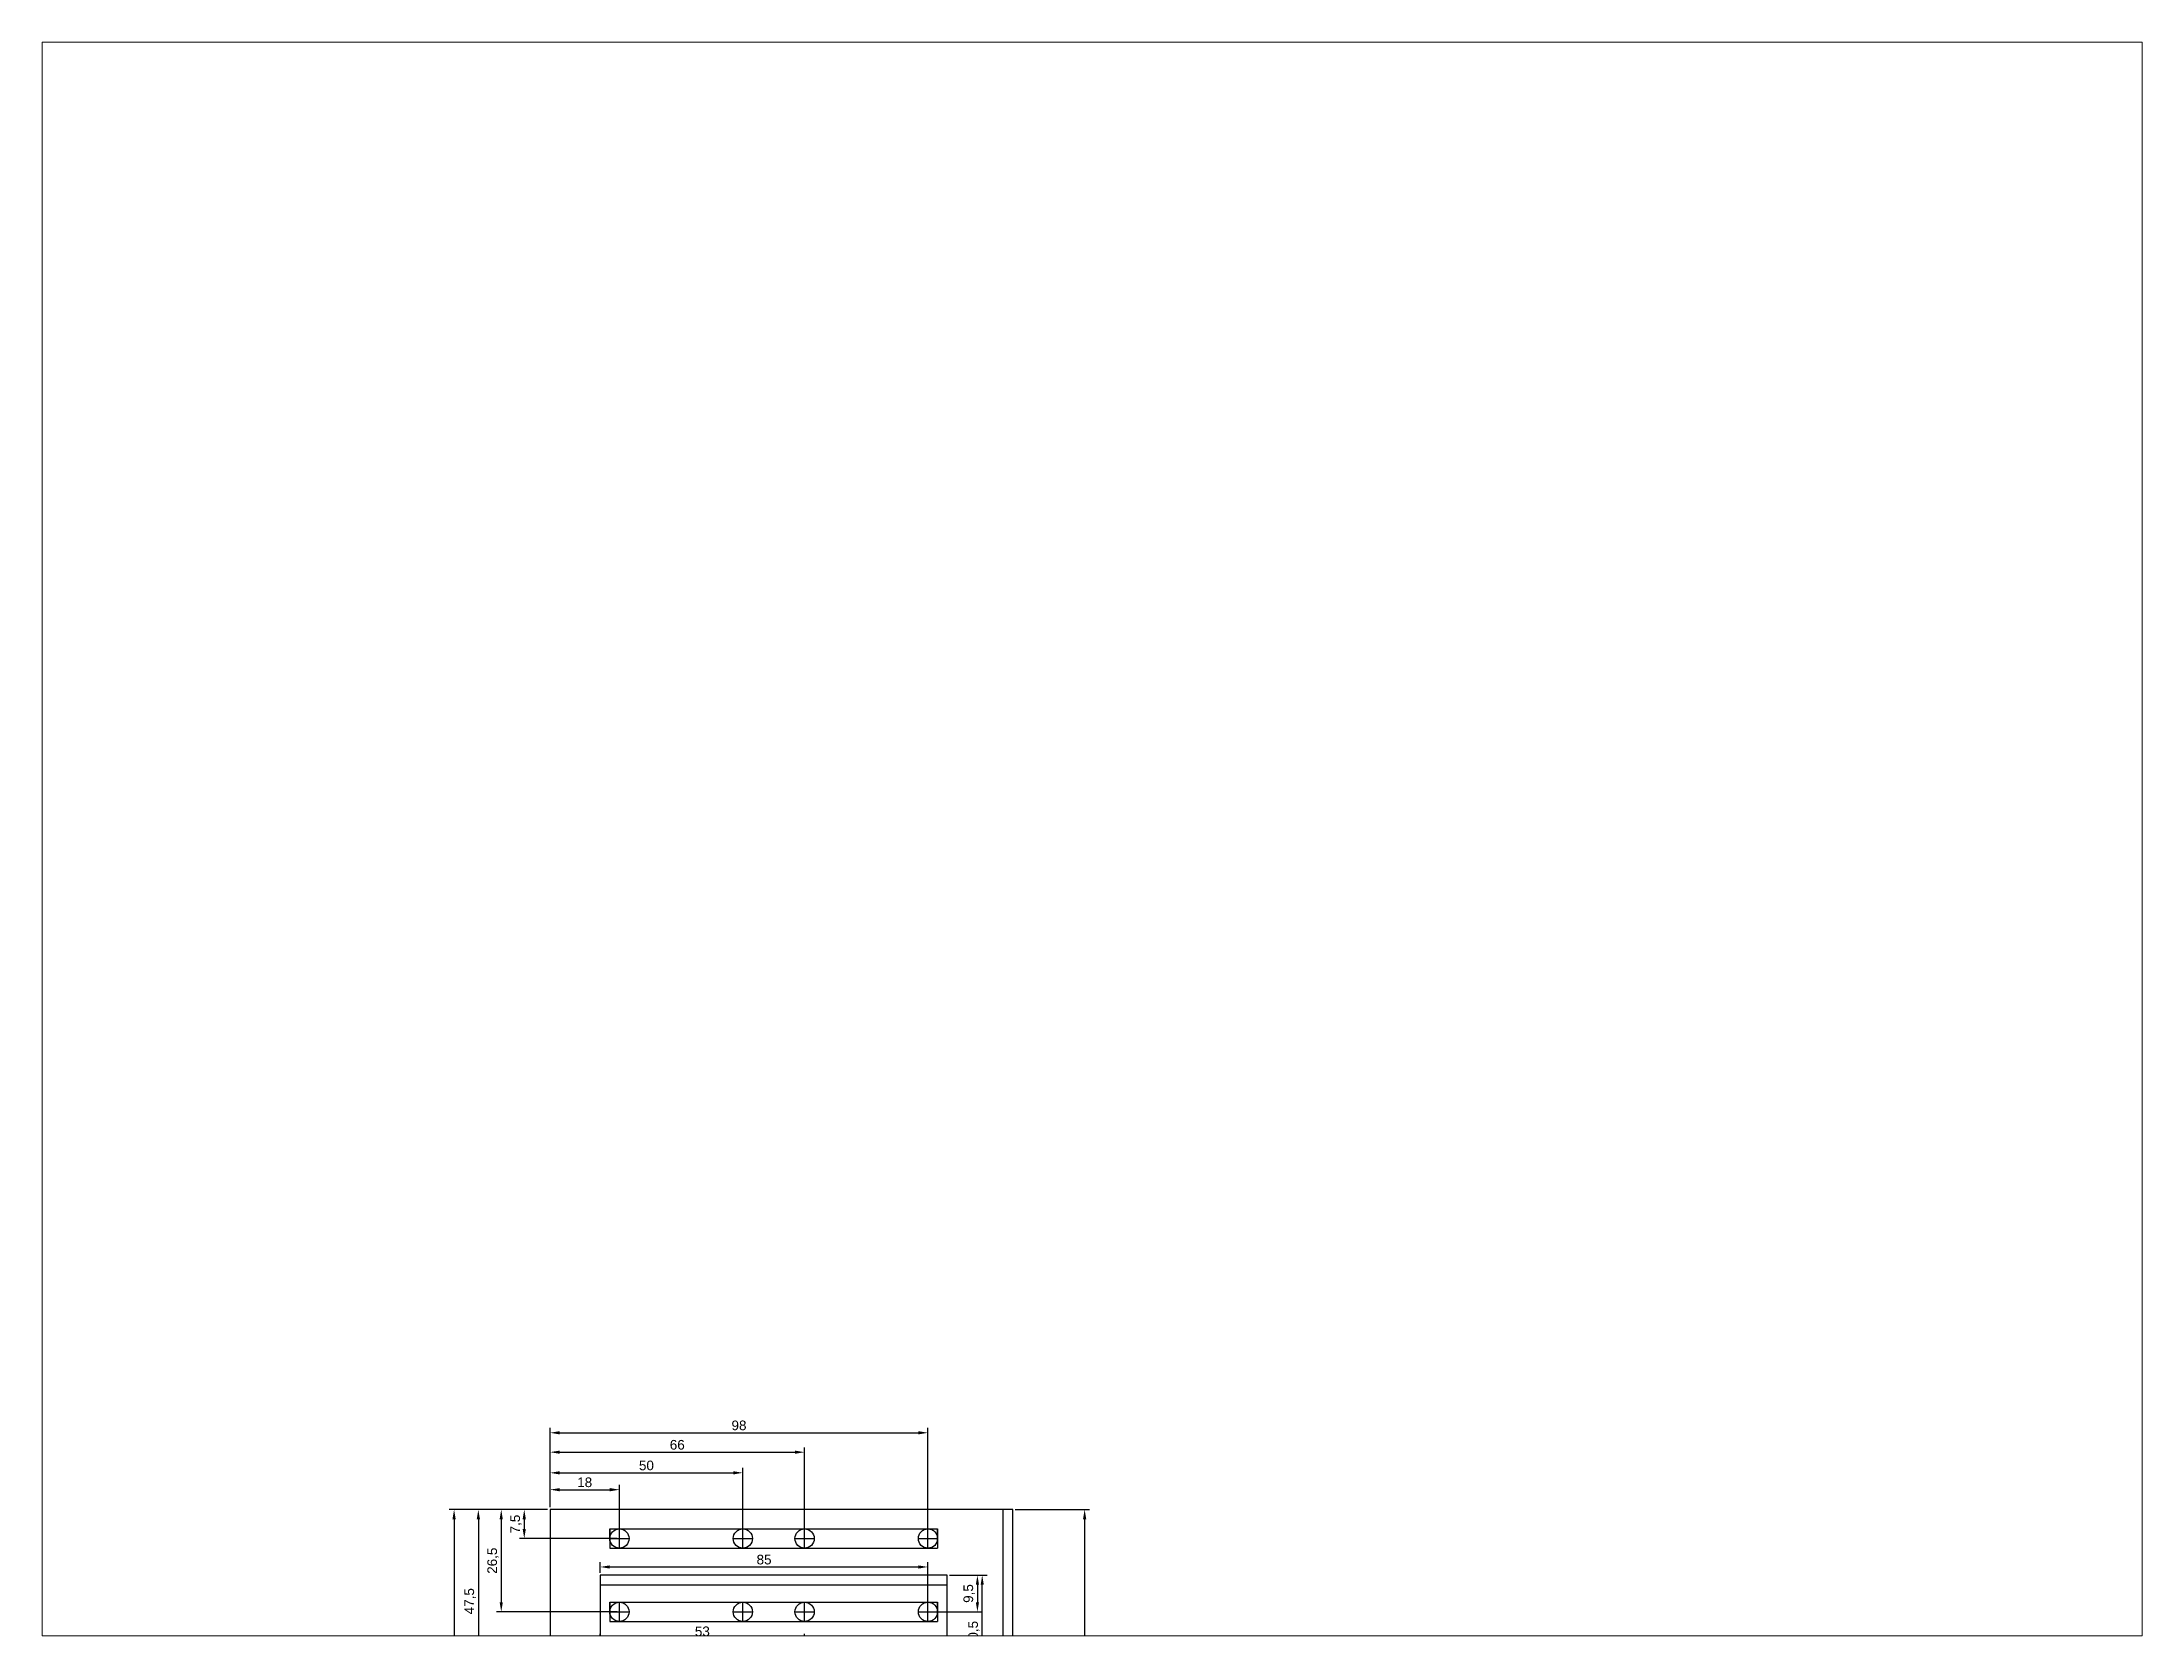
# Paper-space layout 'Лист1' of a CAD drawing. Header units: millimetres. Extents: x 26 to 231, y 20 to 176.
# The model-space entities are those that its viewports show. They can reach past a viewport. Long polylines and large blocks are cut down to what shows.
import ezdxf

# ---------------------------------------------------------------- set-up
doc = ezdxf.new("R2010")
doc.units = ezdxf.units.MM
doc.layers.get('Defpoints').update_dxf_attribs({"color": 50})
doc.layers.add('красный', color=10, linetype='Continuous')
doc.layers.add('Размеры', color=82, linetype='Continuous')
doc.styles.get("Standard").update_dxf_attribs({"font": 'arial.ttf'})
doc.dimstyles.new('ISO-25', dxfattribs={"dimtxt": 2.5, "dimasz": 2.5, "dimexe": 1.25, "dimexo": 0.625, "dimtad": 1, "dimtxsty": 'Standard', "dimcen": 2.5, "dimadec": 0, "dimazin": 0, "dimtfac": 1, "dimtmove": 0, "dimatfit": 3, "dimfxl": 1, "dimarcsym": 0})

# ---------------------------------------------------------------- blocks, each defined once
blk = doc.blocks.new('*D10')
at = {"layer": 'Defpoints', "color": 0, "transparency": 16777216}
for p in [(5, 135.16), (-13, 130), (5, 122.5)]:
    blk.add_point(p, dxfattribs=at)
at = {"layer": 'Размеры', "color": 0, "lineweight": -2, "transparency": 16777216}
for p, q in [((-13, 130.62), (-13, 136.41)), ((5, 123.12), (5, 136.41)), ((-10.5, 135.16), (2.5, 135.16))]:
    blk.add_line(p, q, dxfattribs=at)
at = {"layer": 'Размеры', "color": 0, "transparency": 16777216}
for points in [[(-10.5, 135.57), (-10.5, 134.74), (-13, 135.16)], [(2.5, 135.57), (2.5, 134.74), (5, 135.16)]]:
    blk.add_solid(points, dxfattribs=at)
at = {"layer": 'Размеры', "color": 0, "transparency": 16777216, "insert": (-4, 137.06), "char_height": 2.5, "attachment_point": 5}
blk.add_mtext('18', dxfattribs=at)
blk = doc.blocks.new('*D11')
at = {"layer": 'Defpoints', "color": 0, "transparency": 16777216}
for p in [(37, 139.53), (-13, 130), (37, 122.5)]:
    blk.add_point(p, dxfattribs=at)
at = {"layer": 'Размеры', "color": 0, "lineweight": -2, "transparency": 16777216}
for p, q in [((-13, 130.62), (-13, 140.78)), ((-10.5, 139.53), (34.5, 139.53)), ((37, 123.12), (37, 140.78))]:
    blk.add_line(p, q, dxfattribs=at)
at = {"layer": 'Размеры', "color": 0, "transparency": 16777216}
for points in [[(-10.5, 139.95), (-10.5, 139.11), (-13, 139.53)], [(34.5, 139.95), (34.5, 139.11), (37, 139.53)]]:
    blk.add_solid(points, dxfattribs=at)
at = {"layer": 'Размеры', "color": 0, "transparency": 16777216, "insert": (12, 141.43), "char_height": 2.5, "attachment_point": 5}
blk.add_mtext('50', dxfattribs=at)
blk = doc.blocks.new('*D12')
at = {"layer": 'Defpoints', "color": 0, "transparency": 16777216}
for p in [(53, 144.88), (-13, 130), (53, 122.5)]:
    blk.add_point(p, dxfattribs=at)
at = {"layer": 'Размеры', "color": 0, "lineweight": -2, "transparency": 16777216}
for p, q in [((-13, 130.62), (-13, 146.13)), ((-10.5, 144.88), (50.5, 144.88)), ((53, 123.12), (53, 146.13))]:
    blk.add_line(p, q, dxfattribs=at)
at = {"layer": 'Размеры', "color": 0, "transparency": 16777216}
for points in [[(-10.5, 145.29), (-10.5, 144.46), (-13, 144.88)], [(50.5, 145.29), (50.5, 144.46), (53, 144.88)]]:
    blk.add_solid(points, dxfattribs=at)
at = {"layer": 'Размеры', "color": 0, "transparency": 16777216, "insert": (20, 146.78), "char_height": 2.5, "attachment_point": 5}
blk.add_mtext('66', dxfattribs=at)
blk = doc.blocks.new('*D13')
at = {"layer": 'Defpoints', "color": 0, "transparency": 16777216}
for p in [(85, 149.91), (-13, 130), (85, 122.5)]:
    blk.add_point(p, dxfattribs=at)
at = {"layer": 'Размеры', "color": 0, "lineweight": -2, "transparency": 16777216}
for p, q in [((-13, 130.62), (-13, 151.16)), ((-10.5, 149.91), (82.5, 149.91)), ((85, 123.12), (85, 151.16))]:
    blk.add_line(p, q, dxfattribs=at)
at = {"layer": 'Размеры', "color": 0, "transparency": 16777216}
for points in [[(-10.5, 150.32), (-10.5, 149.49), (-13, 149.91)], [(82.5, 150.32), (82.5, 149.49), (85, 149.91)]]:
    blk.add_solid(points, dxfattribs=at)
at = {"layer": 'Размеры', "color": 0, "transparency": 16777216, "insert": (36, 151.81), "char_height": 2.5, "attachment_point": 5}
blk.add_mtext('98', dxfattribs=at)
blk = doc.blocks.new('*D16')
at = {"layer": 'Defpoints', "color": 0, "transparency": 16777216}
for p in [(-13, 130), (-19.68, 122.5), (5, 122.5)]:
    blk.add_point(p, dxfattribs=at)
at = {"layer": 'Размеры', "color": 0, "lineweight": -2, "transparency": 16777216}
for p, q in [((-13.63, 130), (-20.93, 130)), ((-19.68, 127.5), (-19.68, 125)), ((4.38, 122.5), (-20.93, 122.5))]:
    blk.add_line(p, q, dxfattribs=at)
at = {"layer": 'Размеры', "color": 0, "transparency": 16777216}
for points in [[(-20.09, 127.5), (-19.26, 127.5), (-19.68, 130)], [(-20.09, 125), (-19.26, 125), (-19.68, 122.5)]]:
    blk.add_solid(points, dxfattribs=at)
at = {"layer": 'Размеры', "color": 0, "transparency": 16777216, "insert": (-21.8, 126.25), "char_height": 2.5, "attachment_point": 5, "rotation": 90}
blk.add_mtext('7,5', dxfattribs=at)
blk = doc.blocks.new('*D17')
at = {"layer": 'Defpoints', "color": 0, "transparency": 16777216}
for p in [(-13, 130), (-25.64, 103.5), (5, 103.5)]:
    blk.add_point(p, dxfattribs=at)
at = {"layer": 'Размеры', "color": 0, "lineweight": -2, "transparency": 16777216}
for p, q in [((-13.63, 130), (-26.89, 130)), ((-25.64, 127.5), (-25.64, 106)), ((4.38, 103.5), (-26.89, 103.5))]:
    blk.add_line(p, q, dxfattribs=at)
at = {"layer": 'Размеры', "color": 0, "transparency": 16777216}
for points in [[(-26.06, 127.5), (-25.23, 127.5), (-25.64, 130)], [(-26.06, 106), (-25.23, 106), (-25.64, 103.5)]]:
    blk.add_solid(points, dxfattribs=at)
at = {"layer": 'Размеры', "color": 0, "transparency": 16777216, "insert": (-27.77, 116.75), "char_height": 2.5, "attachment_point": 5, "rotation": 90}
blk.add_mtext('26,5', dxfattribs=at)
blk = doc.blocks.new('*D18')
at = {"layer": 'Defpoints', "color": 0, "transparency": 16777216}
for p in [(-13, 130), (-31.58, 82.5), (5, 82.5)]:
    blk.add_point(p, dxfattribs=at)
at = {"layer": 'Размеры', "color": 0, "lineweight": -2, "transparency": 16777216}
for p, q in [((-13.63, 130), (-32.83, 130)), ((-31.58, 127.5), (-31.58, 85)), ((4.38, 82.5), (-32.83, 82.5))]:
    blk.add_line(p, q, dxfattribs=at)
at = {"layer": 'Размеры', "color": 0, "transparency": 16777216}
for points in [[(-31.99, 127.5), (-31.16, 127.5), (-31.58, 130)], [(-31.99, 85), (-31.16, 85), (-31.58, 82.5)]]:
    blk.add_solid(points, dxfattribs=at)
at = {"layer": 'Размеры', "color": 0, "transparency": 16777216, "insert": (-33.7, 106.25), "char_height": 2.5, "attachment_point": 5, "rotation": 90}
blk.add_mtext('47,5', dxfattribs=at)
blk = doc.blocks.new('*D20')
at = {"layer": 'Defpoints', "color": 0, "transparency": 16777216}
for p in [(90, 113), (85, 103.5), (97.81, 103.5)]:
    blk.add_point(p, dxfattribs=at)
at = {"layer": 'Размеры', "color": 0, "lineweight": -2, "transparency": 16777216}
for p, q in [((90.62, 113), (99.06, 113)), ((97.81, 110.5), (97.81, 106)), ((85.62, 103.5), (99.06, 103.5))]:
    blk.add_line(p, q, dxfattribs=at)
at = {"layer": 'Размеры', "color": 0, "transparency": 16777216}
for points in [[(97.4, 110.5), (98.23, 110.5), (97.81, 113)], [(97.4, 106), (98.23, 106), (97.81, 103.5)]]:
    blk.add_solid(points, dxfattribs=at)
at = {"layer": 'Размеры', "color": 0, "transparency": 16777216, "insert": (95.68, 108.25), "char_height": 2.5, "attachment_point": 5, "rotation": 90}
blk.add_mtext('9,5', dxfattribs=at)
blk = doc.blocks.new('*D21')
at = {"layer": 'Defpoints', "color": 0, "transparency": 16777216}
for p in [(90, 113), (99.06, 113), (85, 82.5)]:
    blk.add_point(p, dxfattribs=at)
at = {"layer": 'Размеры', "color": 0, "lineweight": -2, "transparency": 16777216}
for p, q in [((90.62, 113), (100.31, 113)), ((99.06, 85), (99.06, 110.5)), ((85.62, 82.5), (100.31, 82.5))]:
    blk.add_line(p, q, dxfattribs=at)
at = {"layer": 'Размеры', "color": 0, "transparency": 16777216}
for points in [[(98.65, 110.5), (99.48, 110.5), (99.06, 113)], [(98.65, 85), (99.48, 85), (99.06, 82.5)]]:
    blk.add_solid(points, dxfattribs=at)
at = {"layer": 'Размеры', "color": 0, "transparency": 16777216, "insert": (96.93, 97.75), "char_height": 2.5, "attachment_point": 5, "rotation": 90}
blk.add_mtext('30,5', dxfattribs=at)
blk = doc.blocks.new('*D23')
at = {"layer": 'Defpoints', "color": 0, "transparency": 16777216}
for p in [(37, 92.71), (37, 82.5), (0, 73)]:
    blk.add_point(p, dxfattribs=at)
at = {"layer": 'Размеры', "color": 0, "lineweight": -2, "transparency": 16777216}
for p, q in [((0, 73.62), (0, 93.96)), ((2.5, 92.71), (34.5, 92.71)), ((37, 83.12), (37, 93.96))]:
    blk.add_line(p, q, dxfattribs=at)
at = {"layer": 'Размеры', "color": 0, "transparency": 16777216}
for points in [[(2.5, 93.13), (2.5, 92.3), (0, 92.71)], [(34.5, 93.13), (34.5, 92.3), (37, 92.71)]]:
    blk.add_solid(points, dxfattribs=at)
at = {"layer": 'Размеры', "color": 0, "transparency": 16777216, "insert": (18.5, 94.62), "char_height": 2.5, "attachment_point": 5}
blk.add_mtext('37', dxfattribs=at)
blk = doc.blocks.new('*D24')
at = {"layer": 'Defpoints', "color": 0, "transparency": 16777216}
for p in [(53, 96.53), (53, 82.5), (0, 73)]:
    blk.add_point(p, dxfattribs=at)
at = {"layer": 'Размеры', "color": 0, "lineweight": -2, "transparency": 16777216}
for p, q in [((0, 73.62), (0, 97.78)), ((2.5, 96.53), (50.5, 96.53)), ((53, 83.12), (53, 97.78))]:
    blk.add_line(p, q, dxfattribs=at)
at = {"layer": 'Размеры', "color": 0, "transparency": 16777216}
for points in [[(2.5, 96.95), (2.5, 96.11), (0, 96.53)], [(50.5, 96.95), (50.5, 96.11), (53, 96.53)]]:
    blk.add_solid(points, dxfattribs=at)
at = {"layer": 'Размеры', "color": 0, "transparency": 16777216, "insert": (26.5, 98.43), "char_height": 2.5, "attachment_point": 5}
blk.add_mtext('53', dxfattribs=at)
blk = doc.blocks.new('*D26')
at = {"layer": 'Defpoints', "color": 0, "transparency": 16777216}
for p in [(85, 115.13), (0, 113), (85, 103.5)]:
    blk.add_point(p, dxfattribs=at)
at = {"layer": 'Размеры', "color": 0, "lineweight": -2, "transparency": 16777216}
for p, q in [((0, 113.62), (0, 116.38)), ((2.5, 115.13), (82.5, 115.13)), ((85, 104.12), (85, 116.38))]:
    blk.add_line(p, q, dxfattribs=at)
at = {"layer": 'Размеры', "color": 0, "transparency": 16777216}
for points in [[(2.5, 115.54), (2.5, 114.71), (0, 115.13)], [(82.5, 115.54), (82.5, 114.71), (85, 115.13)]]:
    blk.add_solid(points, dxfattribs=at)
at = {"layer": 'Размеры', "color": 0, "transparency": 16777216, "insert": (42.5, 117.03), "char_height": 2.5, "attachment_point": 5}
blk.add_mtext('85', dxfattribs=at)
blk = doc.blocks.new('*D28')
at = {"layer": 'Defpoints', "color": 0, "transparency": 16777216}
for p in [(-13, 130), (-37.87, 48), (8, 48)]:
    blk.add_point(p, dxfattribs=at)
at = {"layer": 'Размеры', "color": 0, "lineweight": -2, "transparency": 16777216}
for p, q in [((-13.63, 130), (-39.12, 130)), ((-37.87, 127.5), (-37.87, 50.5)), ((7.38, 48), (-39.12, 48))]:
    blk.add_line(p, q, dxfattribs=at)
at = {"layer": 'Размеры', "color": 0, "transparency": 16777216}
for points in [[(-38.29, 127.5), (-37.45, 127.5), (-37.87, 130)], [(-38.29, 50.5), (-37.45, 50.5), (-37.87, 48)]]:
    blk.add_solid(points, dxfattribs=at)
at = {"layer": 'Размеры', "color": 0, "transparency": 16777216, "insert": (-39.77, 89), "char_height": 2.5, "attachment_point": 5, "rotation": 90}
blk.add_mtext('82', dxfattribs=at)
blk = doc.blocks.new('*D30')
at = {"layer": 'Defpoints', "color": 0, "transparency": 16777216}
for p in [(107, 130), (107, -20), (125.62, -20)]:
    blk.add_point(p, dxfattribs=at)
at = {"layer": 'Размеры', "color": 0, "lineweight": -2, "transparency": 16777216}
for p, q in [((107.62, 130), (126.87, 130)), ((125.62, 127.5), (125.62, -17.5)), ((107.62, -20), (126.87, -20))]:
    blk.add_line(p, q, dxfattribs=at)
at = {"layer": 'Размеры', "color": 0, "transparency": 16777216}
for points in [[(125.2, 127.5), (126.04, 127.5), (125.62, 130)], [(125.2, -17.5), (126.04, -17.5), (125.62, -20)]]:
    blk.add_solid(points, dxfattribs=at)
at = {"layer": 'Размеры', "color": 0, "transparency": 16777216, "insert": (123.72, 55), "char_height": 2.5, "attachment_point": 5, "rotation": 90}
blk.add_mtext('150', dxfattribs=at)

msp = doc.modelspace()

# ---------------------------------------------------------------- linework, layer by layer
for p, q in [((2.5, 122.5), (7.5, 122.5)), ((5, 120), (5, 125)), ((34.5, 122.5), (39.5, 122.5)), ((37, 120), (37, 125)), ((50.5, 122.5), (55.5, 122.5)), ((53, 120), (53, 125)), ((82.5, 122.5), (87.5, 122.5)), ((85, 120), (85, 125)), ((0, 110.5), (90, 110.5)), ((2.5, 103.5), (7.5, 103.5)), ((5, 101), (5, 106)), ((34.5, 103.5), (39.5, 103.5)), ((37, 101), (37, 106)), ((50.5, 103.5), (55.5, 103.5)), ((53, 101), (53, 106)), ((82.5, 103.5), (87.5, 103.5)), ((85, 101), (85, 106))]:
    msp.add_line(p, q)
msp.add_lwpolyline([(0, 73), (90, 73), (90, 113), (0, 113)], close=True)
for centre in [(5, 122.5), (37, 122.5), (53, 122.5), (85, 122.5), (5, 103.5), (37, 103.5), (53, 103.5), (85, 103.5)]:
    msp.add_circle(centre, 2.5)
at = {"layer": 'красный'}
msp.add_line((104.5, -20), (104.5, 130), dxfattribs=at)
msp.add_lwpolyline([(107, -20), (107, 130), (-13, 130), (-13, -20)], close=True, dxfattribs=at)
at = {"layer": 'Размеры'}
for p, q in [((2.5, 125), (87.5, 125)), ((2.5, 122.5), (2.5, 125)), ((2.5, 125), (2.5, 120)), ((2.5, 120), (87.5, 120)), ((87.5, 121.74), (87.5, 125)), ((87.5, 125), (87.5, 120)), ((2.5, 106), (87.5, 106)), ((2.5, 103.5), (2.5, 106)), ((2.5, 106), (2.5, 101)), ((87.5, 102.74), (87.5, 106)), ((87.5, 106), (87.5, 101)), ((2.5, 101), (87.5, 101))]:
    msp.add_line(p, q, dxfattribs=at)

# ---------------------------------------------------------------- dimensions: what is measured, and where the dimension line sits
for base, p1, p2, picture, middle in [((85, 149.907), (-13, 130), (85, 122.5), '*D13', (36, 151.809)), ((53, 144.876), (-13, 130), (53, 122.5), '*D12', (20, 146.778)), ((37, 139.53), (-13, 130), (37, 122.5), '*D11', (12, 141.431)), ((5, 135.155), (-13, 130), (5, 122.5), '*D10', (-4, 137.057)), ((85, 115.127), (0, 113), (85, 103.5), '*D26', (42.5, 117.028)), ((53, 96.53), (0, 73), (53, 82.5), '*D24', (26.5, 98.432)), ((37, 92.714), (0, 73), (37, 82.5), '*D23', (18.5, 94.616))]:
    dim = msp.add_linear_dim(base=base, p1=p1, p2=p2, dimstyle='ISO-25', dxfattribs=at)
    dim.commit()
    dim.dimension.update_dxf_attribs({"geometry": picture, "text_midpoint": middle})
for base, p1, p2, picture, middle in [((-37.871, 48), (-13, 130), (8, 48), '*D28', (-39.772, 89)), ((-31.576, 82.5), (-13, 130), (5, 82.5), '*D18', (-33.698, 106.25)), ((-25.645, 103.5), (-13, 130), (5, 103.5), '*D17', (-27.772, 116.75)), ((-19.678, 122.5), (-13, 130), (5, 122.5), '*D16', (-21.8, 126.25)), ((125.619, -20), (107, 130), (107, -20), '*D30', (123.718, 55)), ((97.812, 103.5), (90, 113), (85, 103.5), '*D20', (95.685, 108.25)), ((99.062, 113), (85, 82.5), (90, 113), '*D21', (96.935, 97.75))]:
    dim = msp.add_linear_dim(base=base, p1=p1, p2=p2, angle=90, dimstyle='ISO-25', dxfattribs=at)
    dim.commit()
    dim.dimension.update_dxf_attribs({"geometry": picture, "text_midpoint": middle})

psp = doc.layouts.new('Лист1')

# ---------------------------------------------------------------- viewports
at = {"layer": 'Размеры'}
psp.add_viewport(center=(128.5, 97.5), size=(205.6, 156), view_center_point=(127.526, 303.803), view_height=413.12241, dxfattribs=at)

doc.saveas('drawing.dxf')
